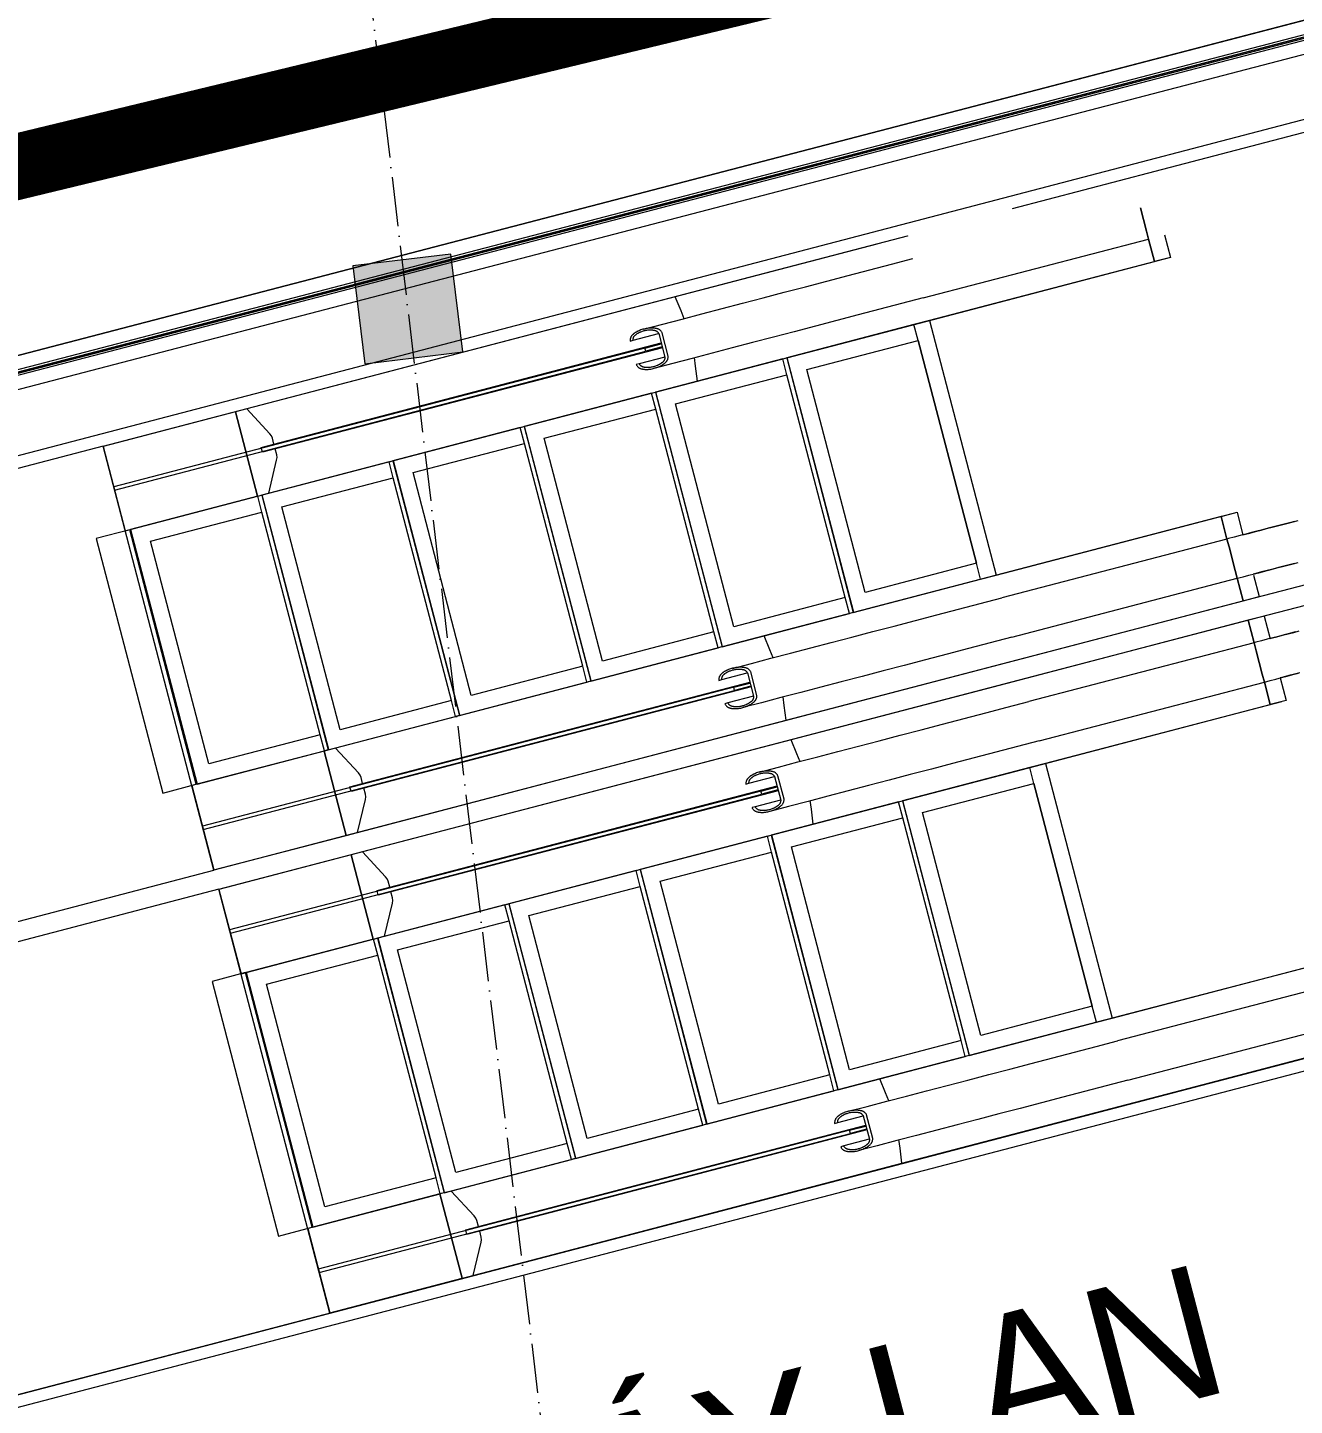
# Model space of a CAD drawing. Header units: millimetres. Extents: x -55734 to 162275, y 47779 to 197208.
# Drawn here: x 56644 to 60495, y 102270 to 106459 of the extents above; entities that cross this region are included whole.
import ezdxf
from ezdxf.xclip import XClip

# ---------------------------------------------------------------- set-up
doc = ezdxf.new("R2010")
doc.units = ezdxf.units.MM
doc.header["$XCLIPFRAME"] = 0
doc.linetypes.add('Grid Line', pattern=[4.2, 3, -0.6, 0, -0.6])
doc.linetypes.add('HIDDEN2', pattern=[4.7625, 3.175, -1.5875])
doc.layers.add('CGXD', color=5, linetype='HIDDEN2')
for name, color, linetype, lineweight in [('CHU', 181, 'Continuous', 5), ('CUA', 31, 'Continuous', 9), ('NET THAY 2', 55, 'Continuous', 5), ('NET-CAT', 3, 'Continuous', 15), ('NET-THAY', 2, 'Continuous', 9), ('THIET-BI-1', 26, 'Continuous', 5), ('TRUC', 225, 'Continuous', 5), ('X-COT HAM$0$LC.HA', 8, 'Continuous', 9)]:
    doc.layers.add(name, color=color, linetype=linetype, lineweight=lineweight)
doc.styles.add('Arial_3', font='Font - TrueType - Arial.ttf', dxfattribs={"height": 500})

# ---------------------------------------------------------------- blocks, each defined once
blk = doc.blocks.new('escalator')
for p, q in [((8493.2, -38), (7385.4, -38)), ((8493.2, -1370), (8493.2, -38)), ((8493.2, -38), (10571.6, -38)), ((8908.9, -38.5), (8493.2, -38.5)), ((8493.2, -38.5), (8493.2, -303.5)), ((8908.9, -303.5), (8908.9, -38.5)), ((8908.9, -38.5), (8908.9, -303.5)), ((8944.3, -38.5), (8908.9, -38.5)), ((8993.1, -129.6), (8944.3, -38.5)), ((10291.1, -38.5), (8944.3, -38.5)), ((10924.8, -38.5), (10291.1, -38.5)), ((10571.6, -38), (11020.8, -38)), ((10971.6, -38), (11020.8, -38)), ((10971.6, -38.5), (10971.6, -38)), ((11020.8, -38), (11020.8, -38.5)), ((11350.3, -37.8), (11799.4, -37.8)), ((11750.3, -37.8), (11799.4, -37.8)), ((11799.4, -37.8), (12949.1, -37.8)), ((10162.5, -166), (8493.2, -166)), ((8493.2, -166), (8493.2, -176)), ((8957.1, -178.5), (8957.1, -163.5)), ((8957.1, -163.5), (8997.1, -163.5)), ((8997.1, -163.5), (8997.1, -144.8)), ((8997.1, -163.5), (10214, -163.5)), ((10123.9, -134.2), (10133.5, -134.2)), ((10133.5, -134.2), (10213.5, -134.2)), ((10162.5, -176), (10162.5, -166)), ((10162.5, -166), (10213.5, -166)), ((10214, -134.2), (10214, -207.8)), ((10224.5, -207.8), (10224.5, -134.2)), ((11727.3, -134.2), (11727.3, -207.8)), ((11727.3, -207.8), (11727.3, -134.2)), ((8493.2, -176), (10162.5, -176)), ((8997.1, -178.5), (8957.1, -178.5)), ((8997.1, -196.8), (8997.1, -178.5)), ((10214, -178.5), (8997.1, -178.5)), ((10133.5, -207.8), (10123.9, -207.8)), ((10213.5, -207.8), (10133.5, -207.8)), ((10213.5, -176), (10162.5, -176)), ((11727.3, -207.8), (11727.3, -232.7)), ((11727.3, -232.7), (11727.3, -207.8)), ((8944.3, -303.5), (8992.9, -212.7)), ((11019.4, -232.7), (11727.3, -232.7)), ((11727.3, -232.7), (11727.3, -303.5)), ((11727.3, -303.5), (11727.3, -232.7)), ((11777.3, -232.2), (11777.3, -303.5)), ((8507.3, -304), (8402.1, -304)), ((8402.1, -304), (8402.1, -1104)), ((8493.2, -303.5), (8908.9, -303.5)), ((8507.3, -1104), (8507.3, -304)), ((8909.7, -304), (8509.7, -304)), ((8509.7, -304), (8509.7, -1104)), ((8908.9, -303.5), (8944.3, -303.5)), ((8909.7, -304), (8921.9, -304)), ((8909.7, -354), (8909.7, -304)), ((9322.1, -304), (8922.1, -304)), ((8922.1, -304), (8922.1, -1104)), ((8923.5, -1104), (8923.5, -304)), ((8944.3, -303.5), (10291.1, -303.5)), ((9322.1, -304), (9334.3, -304)), ((9322.1, -354), (9322.1, -304)), ((9734.5, -304), (9334.5, -304)), ((9334.5, -304), (9334.5, -1104)), ((9335.9, -1104), (9335.9, -304)), ((9734.5, -304), (9746.7, -304)), ((9734.5, -354), (9734.5, -304)), ((10146.9, -304), (9746.9, -304)), ((9746.9, -304), (9746.9, -1104)), ((9748.3, -1104), (9748.3, -304)), ((10146.9, -304), (10159.1, -304)), ((10146.9, -354), (10146.9, -304)), ((10559.3, -304), (10159.3, -304)), ((10159.3, -304), (10159.3, -1104)), ((10160.7, -1104), (10160.7, -304)), ((10291.1, -303.5), (10924.8, -303.5)), ((10559.3, -304), (10571.5, -304)), ((10559.3, -354), (10559.3, -304)), ((10971.6, -304), (10571.6, -304)), ((10571.6, -304), (10571.6, -1104)), ((10573.1, -1104), (10573.1, -304)), ((10924.8, -303.5), (11727.3, -303.5)), ((11020.8, -304), (10971.6, -304)), ((10971.6, -354), (10971.6, -304)), ((11777.3, -304), (11020.8, -304)), ((11020.8, -304), (11020.8, -1104)), ((11777.3, -303.5), (11727.3, -303.5)), ((8559.8, -1054), (8559.8, -354)), ((8559.8, -354), (8909.7, -354)), ((8909.7, -1054), (8909.7, -354)), ((8972.2, -1054), (8972.2, -354)), ((8972.2, -354), (9322.1, -354)), ((9322.1, -1054), (9322.1, -354)), ((9384.6, -1054), (9384.6, -354)), ((9384.6, -354), (9734.5, -354)), ((9734.5, -1054), (9734.5, -354)), ((9797, -1054), (9797, -354)), ((9797, -354), (10146.9, -354)), ((10146.9, -1054), (10146.9, -354)), ((10209.4, -1054), (10209.4, -354)), ((10209.4, -354), (10559.3, -354)), ((10559.3, -1054), (10559.3, -354)), ((10621.8, -1054), (10621.8, -354)), ((10621.8, -354), (10971.6, -354)), ((10971.6, -1054), (10971.6, -354)), ((10971.6, -354), (10971.6, -1054)), ((10971.6, -1054), (10971.6, -354)), ((8909.7, -1054), (8559.8, -1054)), ((8909.7, -1104), (8909.7, -1054)), ((9322.1, -1054), (8972.2, -1054)), ((9322.1, -1104), (9322.1, -1054)), ((9734.5, -1054), (9384.6, -1054)), ((9734.5, -1104), (9734.5, -1054)), ((10146.9, -1054), (9797, -1054)), ((10146.9, -1104), (10146.9, -1054)), ((10559.3, -1054), (10209.4, -1054)), ((10559.3, -1104), (10559.3, -1054)), ((10971.6, -1054), (10621.8, -1054)), ((10971.6, -1104), (10971.6, -1054)), ((8402.1, -1104), (8507.3, -1104)), ((8908.9, -1104.5), (8493.2, -1104.5)), ((8493.2, -1104.5), (8493.2, -1369.5)), ((8509.7, -1104), (8909.7, -1104)), ((8908.9, -1369.5), (8908.9, -1104.5)), ((8908.9, -1104.5), (8908.9, -1369.5)), ((8944.3, -1104.5), (8908.9, -1104.5)), ((8921.9, -1104), (8909.7, -1104)), ((8922.1, -1104), (9322.1, -1104)), ((8992.9, -1195.3), (8944.3, -1104.5)), ((10291.1, -1104.5), (8944.3, -1104.5)), ((9334.3, -1104), (9322.1, -1104)), ((9334.5, -1104), (9734.5, -1104)), ((9746.7, -1104), (9734.5, -1104)), ((9746.9, -1104), (10146.9, -1104)), ((10159.1, -1104), (10146.9, -1104)), ((10159.3, -1104), (10559.3, -1104)), ((10924.8, -1104.5), (10291.1, -1104.5)), ((10571.5, -1104), (10559.3, -1104)), ((10571.6, -1104), (10971.6, -1104)), ((11727.3, -1104.5), (10924.8, -1104.5)), ((10971.6, -1104), (11020.8, -1104)), ((11020.8, -1104), (11762.1, -1104)), ((11727.3, -1104.5), (11727.3, -1175.3)), ((11727.3, -1175.3), (11727.3, -1104.5)), ((11727.3, -1104.5), (11777.3, -1104.5)), ((11777.3, -1104.5), (11777.3, -1175.8)), ((8997.1, -1229.5), (8997.1, -1211.2)), ((10123.9, -1200.2), (10133.5, -1200.2)), ((10133.5, -1200.2), (10213.5, -1200.2)), ((10214, -1200.2), (10214, -1273.8)), ((10224.5, -1273.8), (10224.5, -1200.2)), ((11727.3, -1175.3), (11019.4, -1175.3)), ((11727.3, -1175.3), (11727.3, -1200.2)), ((11727.3, -1200.2), (11727.3, -1175.3)), ((11727.3, -1200.2), (11727.3, -1273.8)), ((11727.3, -1273.8), (11727.3, -1200.2)), ((10162.5, -1232), (8493.2, -1232)), ((8493.2, -1232), (8493.2, -1242)), ((8493.2, -1242), (10162.5, -1242)), ((8957.1, -1244.5), (8957.1, -1229.5)), ((8957.1, -1229.5), (8997.1, -1229.5)), ((8997.1, -1244.5), (8957.1, -1244.5)), ((8997.1, -1229.5), (10214, -1229.5)), ((8997.1, -1263.2), (8997.1, -1244.5)), ((10214, -1244.5), (8997.1, -1244.5)), ((10162.5, -1242), (10162.5, -1232)), ((10162.5, -1232), (10213.5, -1232)), ((10213.5, -1242), (10162.5, -1242)), ((8944.3, -1369.5), (8993.1, -1278.4)), ((10133.5, -1273.8), (10123.9, -1273.8)), ((10213.5, -1273.8), (10133.5, -1273.8)), ((11727.3, -1273.8), (11727.3, -1298.8)), ((11727.3, -1298.8), (11727.3, -1273.8)), ((11019.4, -1298.8), (11727.3, -1298.8)), ((11727.3, -1298.8), (11727.3, -1369.5)), ((11727.3, -1369.5), (11727.3, -1298.8)), ((11777.3, -1301.5), (11777.3, -1369.5)), ((7385.4, -1370), (8493.2, -1370)), ((8493.2, -1369.5), (8908.9, -1369.5)), ((10571.6, -1370), (8493.2, -1370)), ((8908.9, -1369.5), (8944.3, -1369.5)), ((8944.3, -1369.5), (10291.1, -1369.5)), ((10291.1, -1369.5), (10924.8, -1369.5)), ((11762.1, -1370), (10571.6, -1370)), ((10924.8, -1369.5), (11727.3, -1369.5)), ((11727.3, -1369.5), (11777.3, -1369.5)), ((12930.8, -1370), (11762.1, -1370)), ((8493.2, -1430), (7385.4, -1430)), ((8493.2, -2762), (8493.2, -1430)), ((8493.2, -1430), (10571.6, -1430)), ((8908.9, -1430.5), (8493.2, -1430.5)), ((8493.2, -1430.5), (8493.2, -1695.5)), ((8908.9, -1695.5), (8908.9, -1430.5)), ((8908.9, -1430.5), (8908.9, -1695.5)), ((8944.3, -1430.5), (8908.9, -1430.5)), ((8993.1, -1521.6), (8944.3, -1430.5)), ((10291.1, -1430.5), (8944.3, -1430.5)), ((10924.8, -1430.5), (10291.1, -1430.5)), ((10571.6, -1430), (11762.1, -1430)), ((11727.3, -1430.5), (10924.8, -1430.5)), ((11727.3, -1430.5), (11727.3, -1501.2)), ((11727.3, -1501.2), (11727.3, -1430.5)), ((11777.3, -1430.5), (11727.3, -1430.5)), ((11762.1, -1430), (12930.8, -1430)), ((11777.3, -1430.5), (11777.3, -1501.7)), ((11727.3, -1501.2), (11019.4, -1501.2)), ((11727.3, -1501.2), (11727.3, -1526.2)), ((11727.3, -1526.2), (11727.3, -1501.2)), ((8997.1, -1555.5), (8997.1, -1536.8)), ((10123.9, -1526.2), (10133.5, -1526.2)), ((10133.5, -1526.2), (10213.5, -1526.2)), ((10214, -1526.2), (10214, -1599.8)), ((10224.5, -1599.8), (10224.5, -1526.2)), ((11727.3, -1526.2), (11727.3, -1599.8)), ((11727.3, -1599.8), (11727.3, -1526.2)), ((10162.5, -1558), (8493.2, -1558)), ((8493.2, -1558), (8493.2, -1568)), ((8493.2, -1568), (10162.5, -1568)), ((8957.1, -1570.5), (8957.1, -1555.5)), ((8957.1, -1555.5), (8997.1, -1555.5)), ((8997.1, -1570.5), (8957.1, -1570.5)), ((8997.1, -1555.5), (10214, -1555.5)), ((8997.1, -1588.8), (8997.1, -1570.5)), ((10214, -1570.5), (8997.1, -1570.5)), ((10162.5, -1568), (10162.5, -1558)), ((10162.5, -1558), (10213.5, -1558)), ((10213.5, -1568), (10162.5, -1568)), ((8944.3, -1695.5), (8992.9, -1604.7)), ((10133.5, -1599.8), (10123.9, -1599.8)), ((10213.5, -1599.8), (10133.5, -1599.8)), ((11019.4, -1624.7), (11727.3, -1624.7)), ((11727.3, -1599.8), (11727.3, -1624.7)), ((11727.3, -1624.7), (11727.3, -1599.8)), ((11727.3, -1624.7), (11727.3, -1695.5)), ((11727.3, -1695.5), (11727.3, -1624.7)), ((11777.3, -1624.2), (11777.3, -1695.5)), ((8507.3, -1696), (8402.1, -1696)), ((8402.1, -1696), (8402.1, -2496)), ((8493.2, -1695.5), (8908.9, -1695.5)), ((8507.3, -2496), (8507.3, -1696)), ((8909.7, -1696), (8509.7, -1696)), ((8509.7, -1696), (8509.7, -2496)), ((8908.9, -1695.5), (8944.3, -1695.5)), ((8909.7, -1696), (8921.9, -1696)), ((8909.7, -1746), (8909.7, -1696)), ((9322.1, -1696), (8922.1, -1696)), ((8922.1, -1696), (8922.1, -2496)), ((8923.5, -2496), (8923.5, -1696)), ((8944.3, -1695.5), (10291.1, -1695.5)), ((9322.1, -1696), (9334.3, -1696)), ((9322.1, -1746), (9322.1, -1696)), ((9734.5, -1696), (9334.5, -1696)), ((9334.5, -1696), (9334.5, -2496)), ((9335.9, -2496), (9335.9, -1696)), ((9734.5, -1696), (9746.7, -1696)), ((9734.5, -1746), (9734.5, -1696)), ((10146.9, -1696), (9746.9, -1696)), ((9746.9, -1696), (9746.9, -2496)), ((9748.3, -2496), (9748.3, -1696)), ((10146.9, -1696), (10159.1, -1696)), ((10146.9, -1746), (10146.9, -1696)), ((10559.3, -1696), (10159.3, -1696)), ((10159.3, -1696), (10159.3, -2496)), ((10160.7, -2496), (10160.7, -1696)), ((10291.1, -1695.5), (10924.8, -1695.5)), ((10559.3, -1696), (10571.5, -1696)), ((10559.3, -1746), (10559.3, -1696)), ((10971.6, -1696), (10571.6, -1696)), ((10571.6, -1696), (10571.6, -2496)), ((10573.1, -2496), (10573.1, -1696)), ((10924.8, -1695.5), (11727.3, -1695.5)), ((11020.8, -1696), (10971.6, -1696)), ((10971.6, -1746), (10971.6, -1696)), ((11762.1, -1696), (11020.8, -1696)), ((11020.8, -1696), (11020.8, -2496)), ((11777.3, -1695.5), (11727.3, -1695.5)), ((8559.8, -2446), (8559.8, -1746)), ((8559.8, -1746), (8909.7, -1746)), ((8909.7, -2446), (8909.7, -1746)), ((8972.2, -2446), (8972.2, -1746)), ((8972.2, -1746), (9322.1, -1746)), ((9322.1, -2446), (9322.1, -1746)), ((9384.6, -2446), (9384.6, -1746)), ((9384.6, -1746), (9734.5, -1746)), ((9734.5, -2446), (9734.5, -1746)), ((9797, -2446), (9797, -1746)), ((9797, -1746), (10146.9, -1746)), ((10146.9, -2446), (10146.9, -1746)), ((10209.4, -2446), (10209.4, -1746)), ((10209.4, -1746), (10559.3, -1746)), ((10559.3, -2446), (10559.3, -1746)), ((10621.8, -2446), (10621.8, -1746)), ((10621.8, -1746), (10971.6, -1746)), ((10971.6, -2446), (10971.6, -1746)), ((10971.6, -1746), (10971.6, -2446)), ((10971.6, -2446), (10971.6, -1746)), ((8909.7, -2446), (8559.8, -2446)), ((8909.7, -2496), (8909.7, -2446)), ((9322.1, -2446), (8972.2, -2446)), ((9322.1, -2496), (9322.1, -2446)), ((9734.5, -2446), (9384.6, -2446)), ((9734.5, -2496), (9734.5, -2446)), ((10146.9, -2446), (9797, -2446)), ((10146.9, -2496), (10146.9, -2446)), ((10559.3, -2446), (10209.4, -2446)), ((10559.3, -2496), (10559.3, -2446)), ((10971.6, -2446), (10621.8, -2446)), ((10971.6, -2496), (10971.6, -2446)), ((8402.1, -2496), (8507.3, -2496)), ((8908.9, -2496.5), (8493.2, -2496.5)), ((8493.2, -2496.5), (8493.2, -2761.5)), ((8509.7, -2496), (8909.7, -2496)), ((8908.9, -2761.5), (8908.9, -2496.5)), ((8908.9, -2496.5), (8908.9, -2761.5)), ((8944.3, -2496.5), (8908.9, -2496.5)), ((8921.9, -2496), (8909.7, -2496)), ((8922.1, -2496), (9322.1, -2496)), ((8992.9, -2587.3), (8944.3, -2496.5)), ((10291.1, -2496.5), (8944.3, -2496.5)), ((9334.3, -2496), (9322.1, -2496)), ((9334.5, -2496), (9734.5, -2496)), ((9746.7, -2496), (9734.5, -2496)), ((9746.9, -2496), (10146.9, -2496)), ((10159.1, -2496), (10146.9, -2496)), ((10159.3, -2496), (10559.3, -2496)), ((10924.8, -2496.5), (10291.1, -2496.5)), ((10571.5, -2496), (10559.3, -2496)), ((10571.6, -2496), (10971.6, -2496)), ((11727.3, -2496.5), (10924.8, -2496.5)), ((10971.6, -2496), (11020.8, -2496)), ((11020.8, -2496), (11777.3, -2496)), ((10123.9, -2592.2), (10133.5, -2592.2)), ((10133.5, -2592.2), (10213.5, -2592.2)), ((10214, -2592.2), (10214, -2665.8)), ((10224.5, -2665.8), (10224.5, -2592.2)), ((11727.3, -2567.3), (11019.4, -2567.3)), ((10162.5, -2624), (8493.2, -2624)), ((8493.2, -2624), (8493.2, -2634)), ((8493.2, -2634), (10162.5, -2634)), ((8957.1, -2636.5), (8957.1, -2621.5)), ((8957.1, -2621.5), (8997.1, -2621.5)), ((8997.1, -2636.5), (8957.1, -2636.5)), ((8997.1, -2621.5), (8997.1, -2603.2)), ((8997.1, -2621.5), (10214, -2621.5)), ((8997.1, -2655.2), (8997.1, -2636.5)), ((10214, -2636.5), (8997.1, -2636.5)), ((10162.5, -2634), (10162.5, -2624)), ((10162.5, -2624), (10213.5, -2624)), ((10213.5, -2634), (10162.5, -2634)), ((8944.3, -2761.5), (8993.1, -2670.4)), ((10133.5, -2665.8), (10123.9, -2665.8)), ((10213.5, -2665.8), (10133.5, -2665.8)), ((11019.4, -2690.8), (11727.3, -2690.8)), ((11350.3, -2762.2), (2690, -2762.2)), ((7385.4, -2762), (8493.2, -2762)), ((8493.2, -2761.5), (8908.9, -2761.5)), ((10571.6, -2762), (8493.2, -2762)), ((8908.9, -2761.5), (8944.3, -2761.5)), ((8944.3, -2761.5), (10291.1, -2761.5)), ((10291.1, -2761.5), (10924.8, -2761.5)), ((11020.8, -2762), (10571.6, -2762)), ((10924.8, -2761.5), (11727.3, -2761.5)), ((10971.6, -2762), (10971.6, -2761.5)), ((11020.8, -2762), (10971.6, -2762)), ((11020.8, -2761.5), (11020.8, -2762)), ((12930.8, -2762), (11020.8, -2762)), ((11799.4, -2762.2), (11350.3, -2762.2))]:
    blk.add_line(p, q)
at = {"flags": 128}
for points in [[(10300.6, -110.3), (10297.1, -84), (10291.1, -38.5)], [(10173.1, -109.2), (10232.9, -109.2), (10294, -109.2), (10356.2, -109.2), (10419.6, -109.2), (10483.8, -109.2), (10549, -109.2), (10614.9, -109.2), (10681.4, -109.2), (10748.5, -109.2), (10816, -109.2), (10883.8, -109.2), (10951.8, -109.2), (11019.4, -109.2)], [(8997.1, -144.8), (8996.1, -137.1), (8993.1, -129.6)], [(8992.9, -212.7), (8996.1, -204.9), (8997.1, -196.8)], [(11019.4, -232.7), (10951.2, -232.7), (10883.2, -232.7), (10815.3, -232.7), (10747.8, -232.7), (10680.8, -232.7), (10614.2, -232.7), (10548.4, -232.7), (10483.2, -232.7), (10419, -232.7), (10355.7, -232.7), (10293.4, -232.7), (10232.3, -232.7), (10173.1, -232.7)], [(10291.1, -303.5), (10297.1, -258.1), (10300.6, -231.9)], [(10300.6, -1176.1), (10297.1, -1149.9), (10291.1, -1104.5)], [(8997.1, -1211.2), (8996.1, -1203.1), (8992.9, -1195.3)], [(10173.1, -1175.3), (10232.9, -1175.3), (10294, -1175.3), (10356.2, -1175.3), (10419.6, -1175.3), (10483.8, -1175.3), (10549, -1175.3), (10614.9, -1175.3), (10681.4, -1175.3), (10748.5, -1175.3), (10816, -1175.3), (10883.8, -1175.3), (10951.8, -1175.3), (11019.4, -1175.3)], [(11939.5, -1175.3), (11923.4, -1175.3), (11907.1, -1175.3), (11890.4, -1175.3), (11873.5, -1175.3), (11856.4, -1175.3), (11839, -1175.3), (11821.5, -1175.3), (11803.8, -1175.3), (11786, -1175.3), (11768.2, -1175.3), (11750.2, -1175.3), (11732.2, -1175.3), (11727.3, -1175.3)], [(11777.3, -1175.3), (11781.2, -1175.3), (11799, -1175.3), (11816.8, -1175.3), (11834.3, -1175.3), (11851.7, -1175.3), (11868.9, -1175.3), (11885.9, -1175.3), (11902.6, -1175.3), (11919, -1175.3), (11935.2, -1175.3), (11951, -1175.3)], [(8993.1, -1278.4), (8996.1, -1270.9), (8997.1, -1263.2)], [(10291.1, -1369.5), (10297.1, -1324), (10300.6, -1297.7)], [(11019.4, -1298.8), (10951.2, -1298.8), (10883.2, -1298.8), (10815.3, -1298.8), (10747.8, -1298.8), (10680.8, -1298.8), (10614.2, -1298.8), (10548.4, -1298.8), (10483.2, -1298.8), (10419, -1298.8), (10355.7, -1298.8), (10293.4, -1298.8), (10232.3, -1298.8), (10173.1, -1298.8)], [(11727.3, -1298.8), (11745.3, -1298.8), (11763.3, -1298.8), (11781.2, -1298.8), (11799, -1298.8), (11816.8, -1298.8), (11834.3, -1298.8), (11851.7, -1298.8), (11868.9, -1298.8), (11885.9, -1298.8), (11902.6, -1298.8), (11919, -1298.8)], [(11907.1, -1298.8), (11890.4, -1298.8), (11873.5, -1298.8), (11856.4, -1298.8), (11839, -1298.8), (11821.5, -1298.8), (11803.8, -1298.8), (11786, -1298.8), (11777.3, -1298.8)], [(10300.6, -1502.3), (10297.1, -1476), (10291.1, -1430.5)], [(10173.1, -1501.2), (10232.9, -1501.2), (10294, -1501.2), (10356.2, -1501.2), (10419.6, -1501.2), (10483.8, -1501.2), (10549, -1501.2), (10614.9, -1501.2), (10681.4, -1501.2), (10748.5, -1501.2), (10816, -1501.2), (10883.8, -1501.2), (10951.8, -1501.2), (11019.4, -1501.2)], [(11856.4, -1501.2), (11839, -1501.2), (11821.5, -1501.2), (11803.8, -1501.2), (11786, -1501.2), (11768.2, -1501.2), (11750.2, -1501.2), (11732.2, -1501.2), (11727.3, -1501.2)], [(11777.3, -1501.2), (11781.2, -1501.2), (11799, -1501.2), (11816.8, -1501.2), (11834.3, -1501.2), (11851.7, -1501.2), (11868.9, -1501.2)], [(8997.1, -1536.8), (8996.1, -1529.1), (8993.1, -1521.6)], [(8992.9, -1604.7), (8996.1, -1596.9), (8997.1, -1588.8)], [(11019.4, -1624.7), (10951.2, -1624.7), (10883.2, -1624.7), (10815.3, -1624.7), (10747.8, -1624.7), (10680.8, -1624.7), (10614.2, -1624.7), (10548.4, -1624.7), (10483.2, -1624.7), (10419, -1624.7), (10355.7, -1624.7), (10293.4, -1624.7), (10232.3, -1624.7), (10173.1, -1624.7)], [(10291.1, -1695.5), (10297.1, -1650.1), (10300.6, -1623.9)], [(11727.3, -1624.7), (11745.3, -1624.7), (11763.3, -1624.7), (11781.2, -1624.7), (11799, -1624.7), (11816.8, -1624.7), (11834.3, -1624.7)], [(11839, -1624.7), (11821.5, -1624.7), (11803.8, -1624.7), (11786, -1624.7), (11777.3, -1624.7)], [(10300.6, -2568.1), (10297.1, -2541.9), (10291.1, -2496.5)], [(8997.1, -2603.2), (8996.1, -2595.1), (8992.9, -2587.3)], [(10173.1, -2567.3), (10232.9, -2567.3), (10294, -2567.3), (10356.2, -2567.3), (10419.6, -2567.3), (10483.8, -2567.3), (10549, -2567.3), (10614.9, -2567.3), (10681.4, -2567.3), (10748.5, -2567.3), (10816, -2567.3), (10883.8, -2567.3), (10951.8, -2567.3), (11019.4, -2567.3)], [(8993.1, -2670.4), (8996.1, -2662.9), (8997.1, -2655.2)], [(11019.4, -2690.8), (10951.2, -2690.8), (10883.2, -2690.8), (10815.3, -2690.8), (10747.8, -2690.8), (10680.8, -2690.8), (10614.2, -2690.8), (10548.4, -2690.8), (10483.2, -2690.8), (10419, -2690.8), (10355.7, -2690.8), (10293.4, -2690.8), (10232.3, -2690.8), (10173.1, -2690.8)], [(10291.1, -2761.5), (10297.1, -2716), (10300.6, -2689.7)]]:
    blk.add_lwpolyline(points, dxfattribs=at)
for points, knots in [([(10224.5, -134.2), (10224.3, -133), (10223.6, -130.8), (10222.2, -127.7), (10220.8, -125.4), (10219.7, -123.9), (10219, -123.1), (10218.5, -122.5), (10217.9, -122), (10217.1, -121.2), (10215.6, -120), (10213.2, -118.5), (10210.6, -117.2), (10208.8, -116.4), (10207.7, -115.9), (10207, -115.5), (10206.2, -115.2), (10205.2, -114.8), (10203.3, -114.1), (10200.7, -113.2), (10197.4, -112.3), (10194.1, -111.5), (10190.8, -110.8), (10186.4, -110.1), (10178.5, -109.2), (10169.5, -109.1), (10161.7, -109.8), (10157.2, -110.5), (10154.5, -111), (10152.3, -111.5), (10150.1, -112), (10147.3, -112.8), (10144.7, -113.7), (10142.8, -114.4), (10141.8, -114.8), (10141, -115.1), (10140.3, -115.5), (10139.2, -116), (10137.4, -116.9), (10134.9, -118.2), (10132.5, -119.8), (10131, -121), (10130.2, -121.8), (10129.6, -122.3), (10129.1, -122.9), (10128.5, -123.8), (10127.4, -125.3), (10126, -127.6), (10124.7, -130.8), (10124.1, -133), (10123.9, -134.2)], [0, 0, 0, 0, 0.027778, 0.055556, 0.083333, 0.097222, 0.104167, 0.111111, 0.118056, 0.125, 0.138889, 0.166667, 0.194444, 0.208333, 0.215278, 0.222222, 0.229167, 0.236111, 0.25, 0.277778, 0.305556, 0.333333, 0.361111, 0.388889, 0.444444, 0.555556, 0.611111, 0.638889, 0.666667, 0.680556, 0.694444, 0.722222, 0.75, 0.763889, 0.770833, 0.777778, 0.784722, 0.791667, 0.805556, 0.833333, 0.861111, 0.875, 0.881944, 0.888889, 0.895833, 0.902778, 0.916667, 0.944444, 0.972222, 1, 1, 1, 1]), ([(10133.5, -134.2), (10133.7, -133.3), (10134.2, -131.5), (10135.3, -129), (10136.3, -127.1), (10137.2, -125.9), (10137.8, -125.2), (10138.2, -124.7), (10138.6, -124.3), (10139.3, -123.7), (10140.4, -122.7), (10142.4, -121.5), (10144.4, -120.4), (10145.9, -119.7), (10146.7, -119.3), (10147.3, -119), (10147.9, -118.7), (10148.7, -118.4), (10150.2, -117.8), (10152.3, -117.1), (10154.9, -116.4), (10157.6, -115.8), (10160.2, -115.3), (10163.8, -114.7), (10170, -114.2), (10177.3, -114.2), (10184.4, -115), (10188.8, -115.8), (10192.3, -116.6), (10195, -117.3), (10197.1, -118.1), (10198.6, -118.6), (10199.4, -119), (10200, -119.2), (10200.6, -119.5), (10201.4, -119.9), (10202.9, -120.6), (10205, -121.6), (10206.9, -122.8), (10208.1, -123.8), (10208.7, -124.4), (10209.2, -124.8), (10209.6, -125.3), (10210.2, -126), (10211.1, -127.2), (10212.2, -129), (10213.3, -131.5), (10213.8, -133.3), (10214, -134.2)], [0, 0, 0, 0, 0.027778, 0.055556, 0.083333, 0.097222, 0.104167, 0.111111, 0.118056, 0.125, 0.138889, 0.166667, 0.194444, 0.208333, 0.215278, 0.222222, 0.229167, 0.236111, 0.25, 0.277778, 0.305556, 0.333333, 0.361111, 0.388889, 0.444444, 0.555556, 0.611111, 0.666667, 0.694444, 0.722222, 0.75, 0.763889, 0.770833, 0.777778, 0.784722, 0.791667, 0.805556, 0.833333, 0.861111, 0.875, 0.881944, 0.888889, 0.895833, 0.902778, 0.916667, 0.944444, 0.972222, 1, 1, 1, 1]), ([(10123.9, -207.8), (10124.1, -208.9), (10124.7, -211.2), (10126, -214.3), (10127.3, -216.7), (10128.4, -218.2), (10129.1, -219), (10129.6, -219.6), (10130.2, -220.2), (10131, -220.9), (10132.4, -222.2), (10134.8, -223.7), (10137.4, -225.1), (10139.2, -226), (10140.2, -226.4), (10141, -226.8), (10141.7, -227.1), (10142.8, -227.6), (10144.6, -228.3), (10147.3, -229.2), (10150.6, -230), (10153.8, -230.8), (10157.1, -231.5), (10161.6, -232.1), (10169.5, -232.8), (10178.5, -232.7), (10187.4, -231.8), (10192.9, -230.8), (10197.3, -229.7), (10200.6, -228.8), (10203.3, -227.9), (10205.1, -227.2), (10206.1, -226.8), (10206.9, -226.5), (10207.7, -226.1), (10208.7, -225.6), (10210.5, -224.8), (10213.1, -223.5), (10215.5, -222), (10217, -220.8), (10217.8, -220), (10218.4, -219.5), (10218.9, -218.9), (10219.6, -218.1), (10220.8, -216.6), (10222.2, -214.3), (10223.6, -211.2), (10224.3, -209), (10224.5, -207.8)], [0, 0, 0, 0, 0.027778, 0.055556, 0.083333, 0.097222, 0.104167, 0.111111, 0.118056, 0.125, 0.138889, 0.166667, 0.194444, 0.208333, 0.215278, 0.222222, 0.229167, 0.236111, 0.25, 0.277778, 0.305556, 0.333333, 0.361111, 0.388889, 0.444444, 0.555556, 0.611111, 0.666667, 0.694444, 0.722222, 0.75, 0.763889, 0.770833, 0.777778, 0.784722, 0.791667, 0.805556, 0.833333, 0.861111, 0.875, 0.881944, 0.888889, 0.895833, 0.902778, 0.916667, 0.944444, 0.972222, 1, 1, 1, 1]), ([(10214, -207.8), (10213.8, -208.7), (10213.3, -210.5), (10212.2, -213), (10211.1, -214.8), (10210.2, -216), (10209.6, -216.6), (10209.2, -217.1), (10208.7, -217.6), (10208.1, -218.2), (10206.9, -219.1), (10205, -220.3), (10202.9, -221.4), (10201.4, -222.1), (10200.6, -222.5), (10200, -222.7), (10199.4, -223), (10198.6, -223.3), (10197.1, -223.9), (10195, -224.6), (10192.3, -225.3), (10189.7, -226), (10187.1, -226.5), (10183.5, -227.1), (10177.3, -227.8), (10170.1, -227.8), (10163.8, -227.2), (10160.2, -226.7), (10158, -226.3), (10156.3, -225.9), (10154.5, -225.4), (10152.3, -224.9), (10150.2, -224.1), (10148.7, -223.6), (10147.9, -223.2), (10147.3, -223), (10146.7, -222.7), (10145.9, -222.3), (10144.4, -221.6), (10142.3, -220.5), (10140.4, -219.3), (10139.3, -218.3), (10138.6, -217.7), (10138.2, -217.2), (10137.8, -216.7), (10137.2, -216.1), (10136.3, -214.9), (10135.3, -213), (10134.2, -210.5), (10133.7, -208.7), (10133.5, -207.8)], [0, 0, 0, 0, 0.027778, 0.055556, 0.083333, 0.097222, 0.104167, 0.111111, 0.118056, 0.125, 0.138889, 0.166667, 0.194444, 0.208333, 0.215278, 0.222222, 0.229167, 0.236111, 0.25, 0.277778, 0.305556, 0.333333, 0.361111, 0.388889, 0.444444, 0.555556, 0.611111, 0.638889, 0.666667, 0.680556, 0.694444, 0.722222, 0.75, 0.763889, 0.770833, 0.777778, 0.784722, 0.791667, 0.805556, 0.833333, 0.861111, 0.875, 0.881944, 0.888889, 0.895833, 0.902778, 0.916667, 0.944444, 0.972222, 1, 1, 1, 1]), ([(10224.5, -1200.2), (10224.3, -1199), (10223.6, -1196.8), (10222.2, -1193.7), (10220.8, -1191.4), (10219.7, -1190), (10219, -1189.1), (10218.4, -1188.6), (10217.9, -1188), (10217.1, -1187.3), (10215.6, -1186.1), (10213.1, -1184.5), (10210.6, -1183.2), (10208.7, -1182.4), (10207.7, -1181.9), (10206.9, -1181.6), (10206.2, -1181.2), (10205.1, -1180.8), (10203.3, -1180.1), (10200.6, -1179.2), (10197.4, -1178.3), (10194.1, -1177.5), (10190.8, -1176.8), (10186.4, -1176.1), (10178.5, -1175.3), (10169.5, -1175.2), (10161.7, -1175.9), (10157.2, -1176.5), (10154.5, -1177.1), (10152.3, -1177.6), (10150.1, -1178.1), (10147.3, -1178.8), (10144.6, -1179.7), (10142.8, -1180.4), (10141.8, -1180.8), (10141, -1181.2), (10140.3, -1181.5), (10139.2, -1182), (10137.4, -1182.9), (10134.9, -1184.3), (10132.5, -1185.8), (10131, -1187), (10130.2, -1187.8), (10129.6, -1188.4), (10129.1, -1189), (10128.4, -1189.8), (10127.3, -1191.3), (10126, -1193.7), (10124.7, -1196.8), (10124.1, -1199.1), (10123.9, -1200.2)], [0, 0, 0, 0, 0.027778, 0.055556, 0.083333, 0.097222, 0.104167, 0.111111, 0.118056, 0.125, 0.138889, 0.166667, 0.194444, 0.208333, 0.215278, 0.222222, 0.229167, 0.236111, 0.25, 0.277778, 0.305556, 0.333333, 0.361111, 0.388889, 0.444444, 0.555556, 0.611111, 0.638889, 0.666667, 0.680556, 0.694444, 0.722222, 0.75, 0.763889, 0.770833, 0.777778, 0.784722, 0.791667, 0.805556, 0.833333, 0.861111, 0.875, 0.881944, 0.888889, 0.895833, 0.902778, 0.916667, 0.944444, 0.972222, 1, 1, 1, 1]), ([(10133.5, -1200.2), (10133.7, -1199.3), (10134.2, -1197.5), (10135.3, -1195), (10136.3, -1193.1), (10137.2, -1191.9), (10137.8, -1191.3), (10138.2, -1190.8), (10138.6, -1190.3), (10139.3, -1189.7), (10140.4, -1188.7), (10142.3, -1187.5), (10144.4, -1186.4), (10145.8, -1185.7), (10146.7, -1185.3), (10147.3, -1185), (10147.9, -1184.8), (10148.7, -1184.4), (10150.2, -1183.9), (10152.3, -1183.2), (10154.9, -1182.4), (10157.5, -1181.8), (10160.2, -1181.3), (10163.8, -1180.8), (10170, -1180.2), (10177.2, -1180.2), (10184.4, -1181), (10188.8, -1181.8), (10192.3, -1182.7), (10194.9, -1183.4), (10197.1, -1184.1), (10198.6, -1184.6), (10199.4, -1185), (10200, -1185.3), (10200.6, -1185.5), (10201.4, -1185.9), (10202.9, -1186.6), (10204.9, -1187.6), (10206.9, -1188.9), (10208.1, -1189.8), (10208.7, -1190.4), (10209.2, -1190.9), (10209.6, -1191.3), (10210.1, -1192), (10211, -1193.2), (10212.2, -1195), (10213.3, -1197.5), (10213.8, -1199.3), (10214, -1200.2)], [0, 0, 0, 0, 0.027778, 0.055556, 0.083333, 0.097222, 0.104167, 0.111111, 0.118056, 0.125, 0.138889, 0.166667, 0.194444, 0.208333, 0.215278, 0.222222, 0.229167, 0.236111, 0.25, 0.277778, 0.305556, 0.333333, 0.361111, 0.388889, 0.444444, 0.555556, 0.611111, 0.666667, 0.694444, 0.722222, 0.75, 0.763889, 0.770833, 0.777778, 0.784722, 0.791667, 0.805556, 0.833333, 0.861111, 0.875, 0.881944, 0.888889, 0.895833, 0.902778, 0.916667, 0.944444, 0.972222, 1, 1, 1, 1]), ([(10123.9, -1273.8), (10124.1, -1275), (10124.7, -1277.2), (10126, -1280.3), (10127.3, -1282.7), (10128.4, -1284.2), (10129.1, -1285), (10129.6, -1285.6), (10130.2, -1286.2), (10131, -1287), (10132.5, -1288.2), (10134.8, -1289.8), (10137.4, -1291.1), (10139.2, -1292), (10140.2, -1292.5), (10141, -1292.8), (10141.8, -1293.2), (10142.8, -1293.6), (10144.6, -1294.3), (10147.3, -1295.2), (10150.6, -1296.1), (10153.9, -1296.9), (10157.2, -1297.5), (10161.6, -1298.2), (10169.5, -1298.9), (10178.5, -1298.8), (10187.4, -1297.8), (10193, -1296.8), (10197.3, -1295.8), (10200.6, -1294.9), (10203.3, -1294), (10205.1, -1293.3), (10206.1, -1292.8), (10206.9, -1292.5), (10207.7, -1292.1), (10208.7, -1291.7), (10210.5, -1290.8), (10213.1, -1289.5), (10215.5, -1288), (10217.1, -1286.8), (10217.9, -1286.1), (10218.4, -1285.5), (10219, -1284.9), (10219.7, -1284.1), (10220.8, -1282.6), (10222.2, -1280.3), (10223.6, -1277.2), (10224.3, -1275), (10224.5, -1273.8)], [0, 0, 0, 0, 0.027778, 0.055556, 0.083333, 0.097222, 0.104167, 0.111111, 0.118056, 0.125, 0.138889, 0.166667, 0.194444, 0.208333, 0.215278, 0.222222, 0.229167, 0.236111, 0.25, 0.277778, 0.305556, 0.333333, 0.361111, 0.388889, 0.444444, 0.555556, 0.611111, 0.666667, 0.694444, 0.722222, 0.75, 0.763889, 0.770833, 0.777778, 0.784722, 0.791667, 0.805556, 0.833333, 0.861111, 0.875, 0.881944, 0.888889, 0.895833, 0.902778, 0.916667, 0.944444, 0.972222, 1, 1, 1, 1]), ([(10214, -1273.8), (10213.8, -1274.7), (10213.3, -1276.5), (10212.2, -1279), (10211.1, -1280.8), (10210.2, -1282), (10209.6, -1282.7), (10209.2, -1283.1), (10208.7, -1283.6), (10208.1, -1284.2), (10206.9, -1285.1), (10205, -1286.4), (10202.9, -1287.4), (10201.5, -1288.1), (10200.6, -1288.5), (10200, -1288.8), (10199.4, -1289), (10198.6, -1289.4), (10197.1, -1289.9), (10195, -1290.7), (10192.4, -1291.4), (10189.7, -1292), (10187.1, -1292.6), (10183.6, -1293.1), (10177.3, -1293.8), (10170.1, -1293.8), (10163.8, -1293.3), (10160.2, -1292.7), (10158, -1292.3), (10156.3, -1291.9), (10154.5, -1291.5), (10152.3, -1290.9), (10150.2, -1290.2), (10148.7, -1289.6), (10147.9, -1289.3), (10147.3, -1289), (10146.7, -1288.7), (10145.9, -1288.3), (10144.4, -1287.6), (10142.4, -1286.5), (10140.4, -1285.3), (10139.3, -1284.3), (10138.6, -1283.7), (10138.2, -1283.3), (10137.8, -1282.8), (10137.2, -1282.1), (10136.3, -1280.9), (10135.3, -1279), (10134.2, -1276.5), (10133.7, -1274.7), (10133.5, -1273.8)], [0, 0, 0, 0, 0.027778, 0.055556, 0.083333, 0.097222, 0.104167, 0.111111, 0.118056, 0.125, 0.138889, 0.166667, 0.194444, 0.208333, 0.215278, 0.222222, 0.229167, 0.236111, 0.25, 0.277778, 0.305556, 0.333333, 0.361111, 0.388889, 0.444444, 0.555556, 0.611111, 0.638889, 0.666667, 0.680556, 0.694444, 0.722222, 0.75, 0.763889, 0.770833, 0.777778, 0.784722, 0.791667, 0.805556, 0.833333, 0.861111, 0.875, 0.881944, 0.888889, 0.895833, 0.902778, 0.916667, 0.944444, 0.972222, 1, 1, 1, 1]), ([(10224.5, -1526.2), (10224.3, -1525), (10223.6, -1522.8), (10222.2, -1519.7), (10220.8, -1517.4), (10219.7, -1515.9), (10219, -1515.1), (10218.5, -1514.5), (10217.9, -1514), (10217.1, -1513.2), (10215.6, -1512), (10213.2, -1510.5), (10210.6, -1509.2), (10208.8, -1508.4), (10207.7, -1507.9), (10207, -1507.5), (10206.2, -1507.2), (10205.2, -1506.8), (10203.3, -1506.1), (10200.7, -1505.2), (10197.4, -1504.3), (10194.1, -1503.5), (10190.8, -1502.8), (10186.4, -1502.1), (10178.5, -1501.2), (10169.5, -1501.1), (10161.7, -1501.8), (10157.2, -1502.5), (10154.5, -1503), (10152.3, -1503.5), (10150.1, -1504), (10147.3, -1504.8), (10144.7, -1505.7), (10142.8, -1506.4), (10141.8, -1506.8), (10141, -1507.1), (10140.3, -1507.5), (10139.2, -1508), (10137.4, -1508.9), (10134.9, -1510.2), (10132.5, -1511.8), (10131, -1513), (10130.2, -1513.8), (10129.6, -1514.3), (10129.1, -1514.9), (10128.5, -1515.8), (10127.4, -1517.3), (10126, -1519.6), (10124.7, -1522.8), (10124.1, -1525), (10123.9, -1526.2)], [0, 0, 0, 0, 0.027778, 0.055556, 0.083333, 0.097222, 0.104167, 0.111111, 0.118056, 0.125, 0.138889, 0.166667, 0.194444, 0.208333, 0.215278, 0.222222, 0.229167, 0.236111, 0.25, 0.277778, 0.305556, 0.333333, 0.361111, 0.388889, 0.444444, 0.555556, 0.611111, 0.638889, 0.666667, 0.680556, 0.694444, 0.722222, 0.75, 0.763889, 0.770833, 0.777778, 0.784722, 0.791667, 0.805556, 0.833333, 0.861111, 0.875, 0.881944, 0.888889, 0.895833, 0.902778, 0.916667, 0.944444, 0.972222, 1, 1, 1, 1]), ([(10133.5, -1526.2), (10133.7, -1525.3), (10134.2, -1523.5), (10135.3, -1521), (10136.3, -1519.1), (10137.2, -1517.9), (10137.8, -1517.2), (10138.2, -1516.7), (10138.6, -1516.3), (10139.3, -1515.7), (10140.4, -1514.7), (10142.4, -1513.5), (10144.4, -1512.4), (10145.9, -1511.7), (10146.7, -1511.3), (10147.3, -1511), (10147.9, -1510.7), (10148.7, -1510.4), (10150.2, -1509.8), (10152.3, -1509.1), (10154.9, -1508.4), (10157.6, -1507.8), (10160.2, -1507.3), (10163.8, -1506.7), (10170, -1506.2), (10177.3, -1506.2), (10184.4, -1507), (10188.8, -1507.8), (10192.3, -1508.6), (10195, -1509.3), (10197.1, -1510.1), (10198.6, -1510.6), (10199.4, -1511), (10200, -1511.2), (10200.6, -1511.5), (10201.4, -1511.9), (10202.9, -1512.6), (10205, -1513.6), (10206.9, -1514.8), (10208.1, -1515.8), (10208.7, -1516.4), (10209.2, -1516.8), (10209.6, -1517.3), (10210.2, -1518), (10211.1, -1519.2), (10212.2, -1521), (10213.3, -1523.5), (10213.8, -1525.3), (10214, -1526.2)], [0, 0, 0, 0, 0.027778, 0.055556, 0.083333, 0.097222, 0.104167, 0.111111, 0.118056, 0.125, 0.138889, 0.166667, 0.194444, 0.208333, 0.215278, 0.222222, 0.229167, 0.236111, 0.25, 0.277778, 0.305556, 0.333333, 0.361111, 0.388889, 0.444444, 0.555556, 0.611111, 0.666667, 0.694444, 0.722222, 0.75, 0.763889, 0.770833, 0.777778, 0.784722, 0.791667, 0.805556, 0.833333, 0.861111, 0.875, 0.881944, 0.888889, 0.895833, 0.902778, 0.916667, 0.944444, 0.972222, 1, 1, 1, 1]), ([(10123.9, -1599.8), (10124.1, -1600.9), (10124.7, -1603.2), (10126, -1606.3), (10127.3, -1608.7), (10128.4, -1610.2), (10129.1, -1611), (10129.6, -1611.6), (10130.2, -1612.2), (10131, -1612.9), (10132.4, -1614.2), (10134.8, -1615.7), (10137.4, -1617.1), (10139.2, -1618), (10140.2, -1618.4), (10141, -1618.8), (10141.7, -1619.1), (10142.8, -1619.6), (10144.6, -1620.3), (10147.3, -1621.2), (10150.6, -1622), (10153.8, -1622.8), (10157.1, -1623.5), (10161.6, -1624.1), (10169.5, -1624.8), (10178.5, -1624.7), (10187.4, -1623.8), (10192.9, -1622.8), (10197.3, -1621.7), (10200.6, -1620.8), (10203.3, -1619.9), (10205.1, -1619.2), (10206.1, -1618.8), (10206.9, -1618.5), (10207.7, -1618.1), (10208.7, -1617.6), (10210.5, -1616.8), (10213.1, -1615.5), (10215.5, -1614), (10217, -1612.8), (10217.8, -1612), (10218.4, -1611.5), (10218.9, -1610.9), (10219.6, -1610.1), (10220.8, -1608.6), (10222.2, -1606.3), (10223.6, -1603.2), (10224.3, -1601), (10224.5, -1599.8)], [0, 0, 0, 0, 0.027778, 0.055556, 0.083333, 0.097222, 0.104167, 0.111111, 0.118056, 0.125, 0.138889, 0.166667, 0.194444, 0.208333, 0.215278, 0.222222, 0.229167, 0.236111, 0.25, 0.277778, 0.305556, 0.333333, 0.361111, 0.388889, 0.444444, 0.555556, 0.611111, 0.666667, 0.694444, 0.722222, 0.75, 0.763889, 0.770833, 0.777778, 0.784722, 0.791667, 0.805556, 0.833333, 0.861111, 0.875, 0.881944, 0.888889, 0.895833, 0.902778, 0.916667, 0.944444, 0.972222, 1, 1, 1, 1]), ([(10214, -1599.8), (10213.8, -1600.7), (10213.3, -1602.5), (10212.2, -1605), (10211.1, -1606.8), (10210.2, -1608), (10209.6, -1608.6), (10209.2, -1609.1), (10208.7, -1609.6), (10208.1, -1610.2), (10206.9, -1611.1), (10205, -1612.3), (10202.9, -1613.4), (10201.4, -1614.1), (10200.6, -1614.5), (10200, -1614.7), (10199.4, -1615), (10198.6, -1615.3), (10197.1, -1615.9), (10195, -1616.6), (10192.3, -1617.3), (10189.7, -1618), (10187.1, -1618.5), (10183.5, -1619.1), (10177.3, -1619.8), (10170.1, -1619.8), (10163.8, -1619.2), (10160.2, -1618.7), (10158, -1618.3), (10156.3, -1617.9), (10154.5, -1617.4), (10152.3, -1616.9), (10150.2, -1616.1), (10148.7, -1615.6), (10147.9, -1615.2), (10147.3, -1615), (10146.7, -1614.7), (10145.9, -1614.3), (10144.4, -1613.6), (10142.3, -1612.5), (10140.4, -1611.3), (10139.3, -1610.3), (10138.6, -1609.7), (10138.2, -1609.2), (10137.8, -1608.7), (10137.2, -1608.1), (10136.3, -1606.9), (10135.3, -1605), (10134.2, -1602.5), (10133.7, -1600.7), (10133.5, -1599.8)], [0, 0, 0, 0, 0.027778, 0.055556, 0.083333, 0.097222, 0.104167, 0.111111, 0.118056, 0.125, 0.138889, 0.166667, 0.194444, 0.208333, 0.215278, 0.222222, 0.229167, 0.236111, 0.25, 0.277778, 0.305556, 0.333333, 0.361111, 0.388889, 0.444444, 0.555556, 0.611111, 0.638889, 0.666667, 0.680556, 0.694444, 0.722222, 0.75, 0.763889, 0.770833, 0.777778, 0.784722, 0.791667, 0.805556, 0.833333, 0.861111, 0.875, 0.881944, 0.888889, 0.895833, 0.902778, 0.916667, 0.944444, 0.972222, 1, 1, 1, 1]), ([(10224.5, -2592.2), (10224.3, -2591), (10223.6, -2588.8), (10222.2, -2585.7), (10220.8, -2583.4), (10219.7, -2582), (10219, -2581.1), (10218.4, -2580.6), (10217.9, -2580), (10217.1, -2579.3), (10215.6, -2578.1), (10213.1, -2576.5), (10210.6, -2575.2), (10208.7, -2574.4), (10207.7, -2573.9), (10206.9, -2573.6), (10206.2, -2573.2), (10205.1, -2572.8), (10203.3, -2572.1), (10200.6, -2571.2), (10197.4, -2570.3), (10194.1, -2569.5), (10190.8, -2568.8), (10186.4, -2568.1), (10178.5, -2567.3), (10169.5, -2567.2), (10161.7, -2567.9), (10157.2, -2568.5), (10154.5, -2569.1), (10152.3, -2569.6), (10150.1, -2570.1), (10147.3, -2570.8), (10144.6, -2571.7), (10142.8, -2572.4), (10141.8, -2572.8), (10141, -2573.2), (10140.3, -2573.5), (10139.2, -2574), (10137.4, -2574.9), (10134.9, -2576.3), (10132.5, -2577.8), (10131, -2579), (10130.2, -2579.8), (10129.6, -2580.4), (10129.1, -2581), (10128.4, -2581.8), (10127.3, -2583.3), (10126, -2585.7), (10124.7, -2588.8), (10124.1, -2591.1), (10123.9, -2592.2)], [0, 0, 0, 0, 0.027778, 0.055556, 0.083333, 0.097222, 0.104167, 0.111111, 0.118056, 0.125, 0.138889, 0.166667, 0.194444, 0.208333, 0.215278, 0.222222, 0.229167, 0.236111, 0.25, 0.277778, 0.305556, 0.333333, 0.361111, 0.388889, 0.444444, 0.555556, 0.611111, 0.638889, 0.666667, 0.680556, 0.694444, 0.722222, 0.75, 0.763889, 0.770833, 0.777778, 0.784722, 0.791667, 0.805556, 0.833333, 0.861111, 0.875, 0.881944, 0.888889, 0.895833, 0.902778, 0.916667, 0.944444, 0.972222, 1, 1, 1, 1]), ([(10133.5, -2592.2), (10133.7, -2591.3), (10134.2, -2589.5), (10135.3, -2587), (10136.3, -2585.1), (10137.2, -2583.9), (10137.8, -2583.3), (10138.2, -2582.8), (10138.6, -2582.3), (10139.3, -2581.7), (10140.4, -2580.7), (10142.3, -2579.5), (10144.4, -2578.4), (10145.8, -2577.7), (10146.7, -2577.3), (10147.3, -2577), (10147.9, -2576.8), (10148.7, -2576.4), (10150.2, -2575.9), (10152.3, -2575.2), (10154.9, -2574.4), (10157.5, -2573.8), (10160.2, -2573.3), (10163.8, -2572.8), (10170, -2572.2), (10177.2, -2572.2), (10184.4, -2573), (10188.8, -2573.8), (10192.3, -2574.7), (10194.9, -2575.4), (10197.1, -2576.1), (10198.6, -2576.6), (10199.4, -2577), (10200, -2577.3), (10200.6, -2577.5), (10201.4, -2577.9), (10202.9, -2578.6), (10204.9, -2579.6), (10206.9, -2580.9), (10208.1, -2581.8), (10208.7, -2582.4), (10209.2, -2582.9), (10209.6, -2583.3), (10210.1, -2584), (10211, -2585.2), (10212.2, -2587), (10213.3, -2589.5), (10213.8, -2591.3), (10214, -2592.2)], [0, 0, 0, 0, 0.027778, 0.055556, 0.083333, 0.097222, 0.104167, 0.111111, 0.118056, 0.125, 0.138889, 0.166667, 0.194444, 0.208333, 0.215278, 0.222222, 0.229167, 0.236111, 0.25, 0.277778, 0.305556, 0.333333, 0.361111, 0.388889, 0.444444, 0.555556, 0.611111, 0.666667, 0.694444, 0.722222, 0.75, 0.763889, 0.770833, 0.777778, 0.784722, 0.791667, 0.805556, 0.833333, 0.861111, 0.875, 0.881944, 0.888889, 0.895833, 0.902778, 0.916667, 0.944444, 0.972222, 1, 1, 1, 1]), ([(10123.9, -2665.8), (10124.1, -2667), (10124.7, -2669.2), (10126, -2672.3), (10127.3, -2674.7), (10128.4, -2676.2), (10129.1, -2677), (10129.6, -2677.6), (10130.2, -2678.2), (10131, -2679), (10132.5, -2680.2), (10134.8, -2681.8), (10137.4, -2683.1), (10139.2, -2684), (10140.2, -2684.5), (10141, -2684.8), (10141.8, -2685.2), (10142.8, -2685.6), (10144.6, -2686.3), (10147.3, -2687.2), (10150.6, -2688.1), (10153.9, -2688.9), (10157.2, -2689.5), (10161.6, -2690.2), (10169.5, -2690.9), (10178.5, -2690.8), (10187.4, -2689.8), (10193, -2688.8), (10197.3, -2687.8), (10200.6, -2686.9), (10203.3, -2686), (10205.1, -2685.3), (10206.1, -2684.8), (10206.9, -2684.5), (10207.7, -2684.1), (10208.7, -2683.7), (10210.5, -2682.8), (10213.1, -2681.5), (10215.5, -2680), (10217.1, -2678.8), (10217.9, -2678.1), (10218.4, -2677.5), (10219, -2676.9), (10219.7, -2676.1), (10220.8, -2674.6), (10222.2, -2672.3), (10223.6, -2669.2), (10224.3, -2667), (10224.5, -2665.8)], [0, 0, 0, 0, 0.027778, 0.055556, 0.083333, 0.097222, 0.104167, 0.111111, 0.118056, 0.125, 0.138889, 0.166667, 0.194444, 0.208333, 0.215278, 0.222222, 0.229167, 0.236111, 0.25, 0.277778, 0.305556, 0.333333, 0.361111, 0.388889, 0.444444, 0.555556, 0.611111, 0.666667, 0.694444, 0.722222, 0.75, 0.763889, 0.770833, 0.777778, 0.784722, 0.791667, 0.805556, 0.833333, 0.861111, 0.875, 0.881944, 0.888889, 0.895833, 0.902778, 0.916667, 0.944444, 0.972222, 1, 1, 1, 1]), ([(10214, -2665.8), (10213.8, -2666.7), (10213.3, -2668.5), (10212.2, -2671), (10211.1, -2672.8), (10210.2, -2674), (10209.6, -2674.7), (10209.2, -2675.1), (10208.7, -2675.6), (10208.1, -2676.2), (10206.9, -2677.1), (10205, -2678.4), (10202.9, -2679.4), (10201.5, -2680.1), (10200.6, -2680.5), (10200, -2680.8), (10199.4, -2681), (10198.6, -2681.4), (10197.1, -2681.9), (10195, -2682.7), (10192.4, -2683.4), (10189.7, -2684), (10187.1, -2684.6), (10183.6, -2685.1), (10177.3, -2685.8), (10170.1, -2685.8), (10163.8, -2685.3), (10160.2, -2684.7), (10158, -2684.3), (10156.3, -2683.9), (10154.5, -2683.5), (10152.3, -2682.9), (10150.2, -2682.2), (10148.7, -2681.6), (10147.9, -2681.3), (10147.3, -2681), (10146.7, -2680.7), (10145.9, -2680.3), (10144.4, -2679.6), (10142.4, -2678.5), (10140.4, -2677.3), (10139.3, -2676.3), (10138.6, -2675.7), (10138.2, -2675.3), (10137.8, -2674.8), (10137.2, -2674.1), (10136.3, -2672.9), (10135.3, -2671), (10134.2, -2668.5), (10133.7, -2666.7), (10133.5, -2665.8)], [0, 0, 0, 0, 0.027778, 0.055556, 0.083333, 0.097222, 0.104167, 0.111111, 0.118056, 0.125, 0.138889, 0.166667, 0.194444, 0.208333, 0.215278, 0.222222, 0.229167, 0.236111, 0.25, 0.277778, 0.305556, 0.333333, 0.361111, 0.388889, 0.444444, 0.555556, 0.611111, 0.638889, 0.666667, 0.680556, 0.694444, 0.722222, 0.75, 0.763889, 0.770833, 0.777778, 0.784722, 0.791667, 0.805556, 0.833333, 0.861111, 0.875, 0.881944, 0.888889, 0.895833, 0.902778, 0.916667, 0.944444, 0.972222, 1, 1, 1, 1])]:
    blk.add_open_spline(points, degree=3, knots=knots)
at = {"layer": 'NET-THAY', "ltscale": 0.5}
blk.add_lwpolyline([(0, 0), (13000, 0), (13000, -2800), (0, -2800)], close=True, dxfattribs=at)
blk.add_lwpolyline([(0, -2762.2), (12239.7, -2762.2)], dxfattribs=at)
blk = doc.blocks.new('ALC1807-ASCENT PLAZA-KET CAU_rvt-1-MẶT BẰNG TẦNG 1')
at = {"layer": 'X-COT HAM$0$LC.HA'}
blk.add_hatch(color=256, dxfattribs=at).paths.add_polyline_path([(57633.2, 34140.6), (57668.9, 33842.7), (57966.8, 33878.4), (57931.1, 34176.2)])
at = {"ltscale": 1000}
blk.add_lwpolyline([(57633.2, 34140.6), (57668.9, 33842.7), (57966.8, 33878.4), (57931.1, 34176.2)], close=True, dxfattribs=at)
blk = doc.blocks.new('A$C1F0A2BF7')
at = {"layer": 'CGXD', "ltscale": 200, "const_width": 200, "elevation": 0}
blk.add_lwpolyline([(153561.1, 72890.8), (130418, 65461.2), (128403.5, 71788.7), (125832.2, 71058.2), (118267.2, 69299.8), (97389.2, 64252.5), (95665.1, 76400.8), (89158.6, 76288.4), (80095.2, 76240.2), (75966.3, 76254.7), (71950.1, 76296), (68041.4, 76232.4), (63824.1, 76163.2), (62710.9, 76152.8), (59200.8, 76148.4), (53256.4, 76129.8), (50614.3, 76167.4), (49470.6, 76197.6), (45331.3, 75911)], dxfattribs=at)
blk = doc.blocks.new('*U163')
for p, q in [((17781.3, 100, 0), (50, 100, 0)), ((17768.3, 58.2, 0), (63, 58.2, 0)), ((17781.3, 0, 0), (50, 0, 0)), ((17768.3, 41.7, 0), (63, 41.7, 0))]:
    blk.add_line(p, q)
at = {"color": 1, "lineweight": 0, "ltscale": 10}
blk.add_line((56.6, 50, 0), (17774.7, 50, 0), dxfattribs=at)
blk.add_lwpolyline([(56.6, 47.5), (56.6, 52.5), (17774.7, 52.5), (17774.7, 47.5)], close=True)

msp = doc.modelspace()

# ---------------------------------------------------------------- linework, layer by layer
at = {"layer": 'NET-THAY'}
msp.add_line((64469.4, 107509.2, 0), (48530.3, 103355.9, 0), dxfattribs=at)
at = {"layer": 'TRUC', "linetype": 'Grid Line', "ltscale": 50}
msp.add_line((57202.2, 110593.6, 0), (61168.9, 77470.8, 0), dxfattribs=at)

# ---------------------------------------------------------------- block references
at = {"layer": 'NET-CAT'}
msp.add_blockref('ALC1807-ASCENT PLAZA-KET CAU_rvt-1-MẶT BẰNG TẦNG 1', (-0.1, 71594.6, 0), dxfattribs=at)
at = {"layer": 'THIET-BI-1', "rotation": 14.65371874512413}
msp.add_blockref('escalator', (48646.9, 103074.7, 0), dxfattribs=at)

# ---------------------------------------------------------------- next in the draw order: block references
at = {"layer": 'NET THAY 2'}
ref = msp.add_blockref('A$C1F0A2BF7', (-55733.8, 38167.8, 0), dxfattribs=at)
XClip(ref).set_block_clipping_path([(-27462.6186291156, 51738.6749988016), (137958.5174097056, 152520.3806320981)])

# ---------------------------------------------------------------- next in the draw order: linework, layer by layer
at = {"layer": 'CUA', "elevation": 0}
msp.add_lwpolyline([(64469.4, 107509.2), (47201.1, 103009.5)], dxfattribs=at)
at = {"layer": 'TRUC', "linetype": 'Grid Line', "ltscale": 50}
msp.add_line((57202.2, 110593.6, 0), (61168.9, 77470.8, 0), dxfattribs=at)

# ---------------------------------------------------------------- next in the draw order: block references
at = {"layer": 'CUA', "extrusion": (3.41822e-09, -1.66563e-09, 1), "rotation": 194.6051495133381}
msp.add_blockref('*U163', (64456.2, 107505.8, 0), dxfattribs=at)

# ---------------------------------------------------------------- next in the draw order: texts
at = {"layer": 'CHU', "color": 7, "insert": (51979.4, 100554.1, 0), "char_height": 400, "width": 8782.01, "attachment_point": 1, "rotation": 14.6537, "line_spacing_factor": 0.936439, "style": 'Arial_3'}
msp.add_mtext('CÓ GIẢI PHÁP NGĂN CHÁY LAN', dxfattribs=at)

doc.saveas('drawing.dxf')
